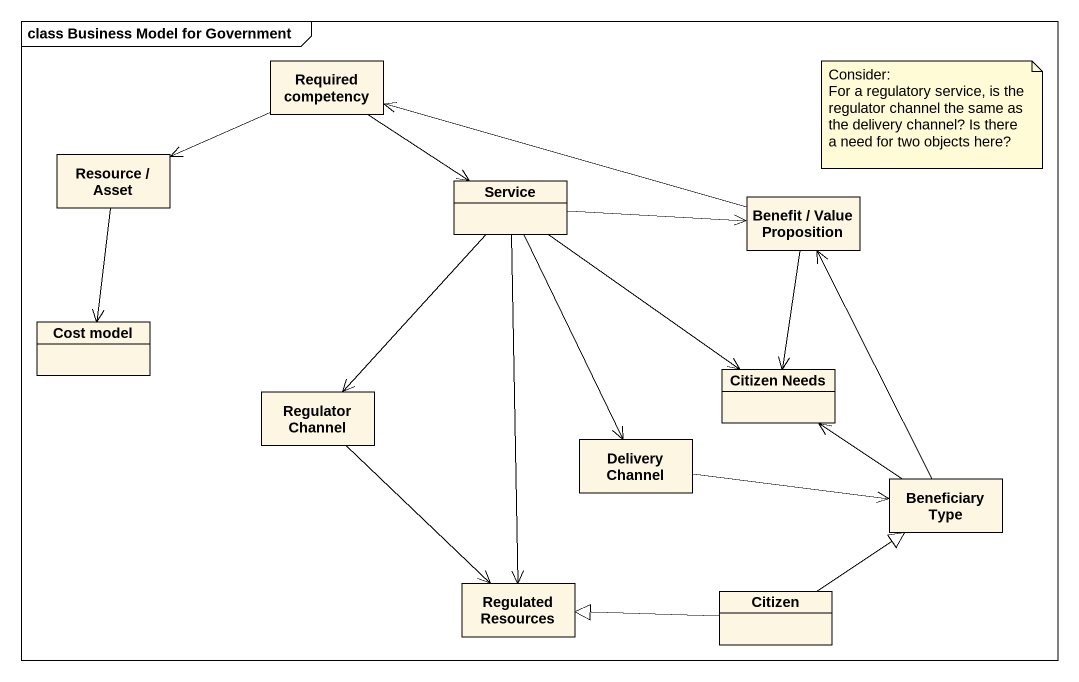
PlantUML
@startuml
mainframe class Business Model for Government
hide circle
hide empty members
class "Required competency" as Required_competency
class "Resource / Asset" as Resource_Asset
class Service
class "Benefit / Value Proposition" as Benefit_Value_Proposition
class "Cost model" as Cost_model
class "Regulator Channel" as Regulator_Channel
class "Citizen Needs" as Citizen_Needs
class "Delivery Channel" as Delivery_Channel
class "Beneficiary Type" as Beneficiary_Type
class "Regulated Resources" as Regulated_Resources
class Citizen
Required_competency -left-> Resource_Asset
Required_competency --> Service
Resource_Asset --> Cost_model
Service -right-> Benefit_Value_Proposition
Service --> Regulator_Channel
Service --> Citizen_Needs
Service --> Delivery_Channel
Service --> Regulated_Resources
Benefit_Value_Proposition -left-> Required_competency
Benefit_Value_Proposition --> Citizen_Needs
Regulator_Channel --> Regulated_Resources
Delivery_Channel -right-> Beneficiary_Type
Beneficiary_Type -up-> Benefit_Value_Proposition
Beneficiary_Type -up-> Citizen_Needs
Citizen -up-|> Beneficiary_Type
Citizen -left-|> Regulated_Resources
note as N1
  Consider:
  For a regulatory service, is the regulator channel the same as the delivery channel? Is there a need for two objects here?
end note
@enduml
